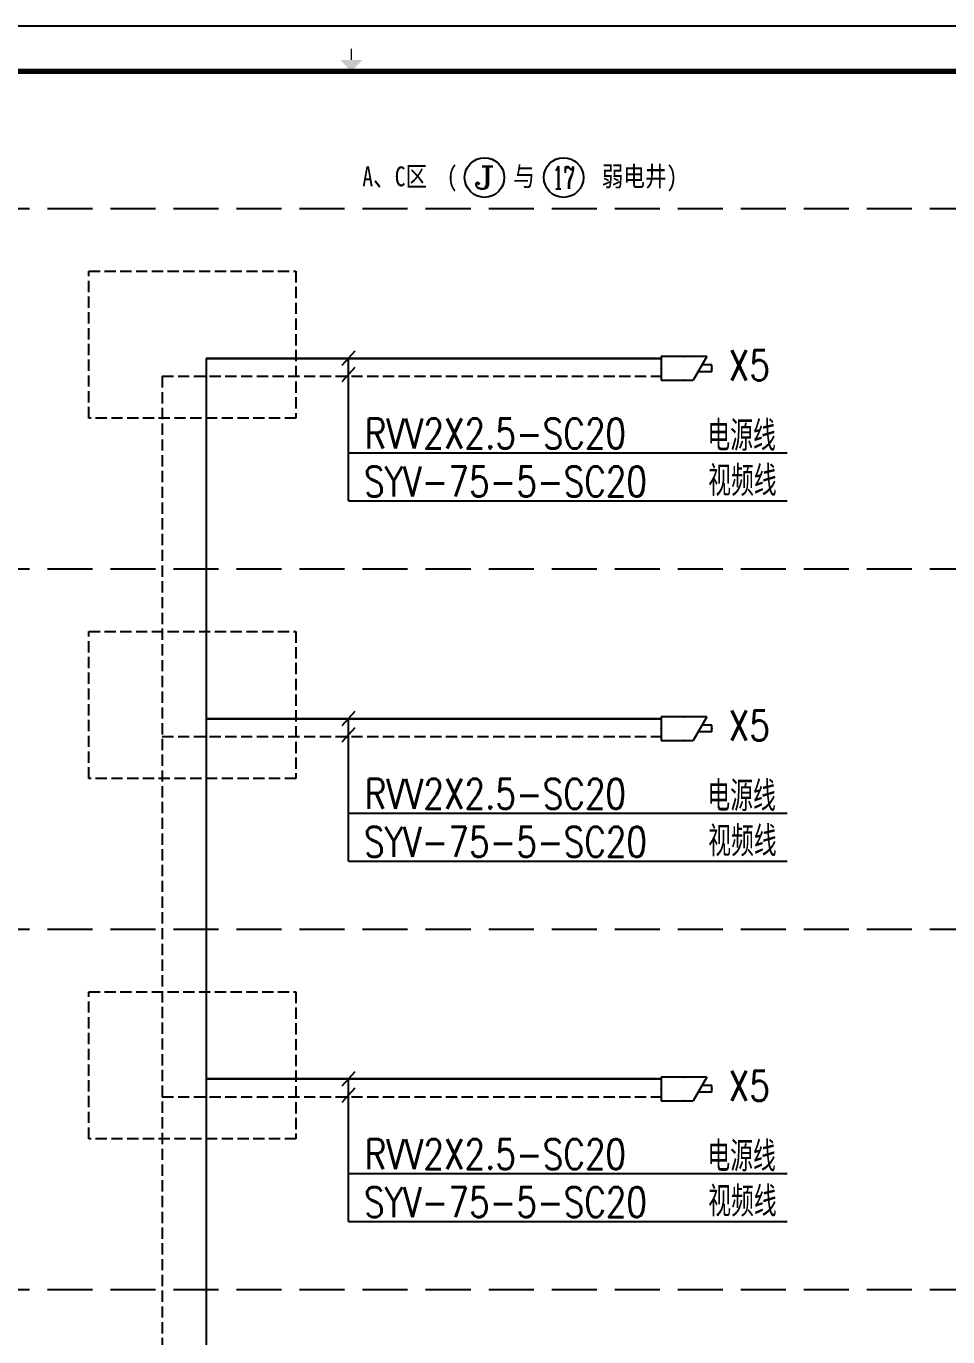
# Model space of a CAD drawing. Extents: x 913510 to 997610, y -270398 to 254224.
# Drawn here: x 948337 to 968808, y 20944 to 50044 of the extents above; entities that cross this region are included whole.
import ezdxf
from ezdxf.enums import TextEntityAlignment as Align

# ---------------------------------------------------------------- set-up
doc = ezdxf.new("R2010")
doc.units = 0
doc.header["$LTSCALE"] = 1000
doc.header["$MEASUREMENT"] = 0
doc.linetypes.add('DASH', pattern=[0.35, 0.25, -0.1])
for name, color, linetype in [('AXIS', 3, 'Continuous'), ('AXIS_TEXT', 7, 'Continuous'), ('EQUIP-消防', 3, 'Continuous'), ('EQUIP-通讯', 3, 'Continuous'), ('WIRE-4', 6, 'Continuous'), ('图框', 139, 'Continuous'), ('电气-文字', 4, 'Continuous'), ('电气-设备标注', 4, 'Continuous'), ('线路', 6, 'Continuous')]:
    doc.layers.add(name, color=color, linetype=linetype)
doc.styles.add('_TCH_AXIS', font='COMPLEX', dxfattribs={"bigfont": 'GBCBIG'})
doc.styles.add('_TCH_LABEL', font='COMPLEX', dxfattribs={"bigfont": 'GBCBIG'})
doc.styles.add('COMPLEX', font='COMPLEX')
doc.styles.add('cyq', font='SIMPLEX.shx', dxfattribs={"width": 0.7, "height": 300, "bigfont": 'china3.shx'})
doc.styles.add('标题大', font='simhei.ttf')

# ---------------------------------------------------------------- blocks, each defined once
blk = doc.blocks.new('$equip$00001464')
for p, q in [((-0.75, -0.1), (-0.75, 0.1)), ((-0.75, 0.1), (-0.457, 0.1)), ((-0.6, 0.35), (0.75, 0.35)), ((-0.6, 0.35), (-0.2, -0.35)), ((0.75, 0.35), (0.75, -0.35)), ((-0.75, -0.1), (-0.343, -0.1)), ((0.75, -0.35), (-0.2, -0.35))]:
    blk.add_line(p, q)
for p in [(-0.75, 0), (0.075, 0.35), (0.75, 0), (0.075, -0.35)]:
    blk.add_point(p)
at = {"style": '_TCH_LABEL', "flags": 9}
blk.add_attdef('A', (0, 0), '', height=0.00002, dxfattribs=at)
blk = doc.blocks.new('_AXISO')
blk.add_circle((0, 0), 0.5)
at = {"layer": 'AXIS_TEXT', "style": 'COMPLEX', "width": 1.041667}
blk.add_attdef('A', text='', height=0.56, dxfattribs=at).set_placement((-0.25, -0.28), (0.25, -0.28), align=Align.FIT)
blk = doc.blocks.new('TJAD_TK_A1')
at = {"layer": '图框', "color": 0}
blk.add_line((1341.38, 950.45), (500.38, 950.45), dxfattribs=at)
at = {"layer": '图框', "color": 0, "const_width": 0.3}
blk.add_lwpolyline([(920.88, 942.95), (920.88, 945.45)], dxfattribs=at)
at = {"layer": '图框', "color": 0, "const_width": 1.2}
blk.add_lwpolyline([(1331.38, 940.45), (525.38, 940.45), (525.38, 366.45), (1331.38, 366.45)], close=True, dxfattribs=at)
at = {"layer": '图框', "color": 0}
blk.add_solid([(918.38, 942.95), (923.38, 942.95), (920.88, 940.45)], dxfattribs=at)

msp = doc.modelspace()

# ---------------------------------------------------------------- linework, layer by layer
at = {"layer": 'EQUIP-消防', "linetype": 'DASH', "elevation": 132}
for points in [[(949727, 44605), (954329, 44605), (954329, 41341), (949727, 41341)], [(949727, 36605), (954329, 36605), (954329, 33341), (949727, 33341)], [(949727, 28605), (954329, 28605), (954329, 25341), (949727, 25341)]]:
    msp.add_lwpolyline(points, close=True, dxfattribs=at)
at = {"layer": 'WIRE-4'}
for p, q in [((952336, 42668, 132), (952336, -6181, 132)), ((962442, 42668, -2299), (952336, 42668, 132)), ((952336, 42668, 132), (962442, 42668, 132)), ((962442, 34668, -2299), (952336, 34668, 132)), ((952336, 34668, 132), (962442, 34668, 132)), ((962442, 26668, -2299), (952336, 26668, 132)), ((952336, 26668, 132), (962442, 26668, 132))]:
    msp.add_line(p, q, dxfattribs=at)
at = {"layer": 'WIRE-4', "linetype": 'DASH'}
for p, q in [((951359, 42270, 132), (951359, -6181, 132)), ((951359, 42270, 132), (962442, 42270, 132)), ((951359, 34270, 132), (962442, 34270, 132)), ((951359, 26270, 132), (962442, 26270, 132))]:
    msp.add_line(p, q, dxfattribs=at)
at = {"layer": '电气-文字'}
for p, q in [((955638, 42826, 1769), (955347, 42510, 1769)), ((955493, 39506, 1769), (955493, 42668, 1769)), ((955638, 42463, 1769), (955347, 42147, 1769)), ((955493, 40570, 1769), (965241, 40570, 1769)), ((955493, 39506, 1769), (965241, 39506, 1769)), ((955638, 34826, 1769), (955347, 34510, 1769)), ((955493, 31506, 1769), (955493, 34668, 1769)), ((955638, 34463, 1769), (955347, 34147, 1769)), ((955493, 32570, 1769), (965241, 32570, 1769)), ((955493, 31506, 1769), (965241, 31506, 1769)), ((955638, 26826, 1769), (955347, 26510, 1769)), ((955493, 23506, 1769), (955493, 26668, 1769)), ((955638, 26463, 1769), (955347, 26147, 1769)), ((955493, 24570, 1769), (965241, 24570, 1769)), ((955493, 23506, 1769), (965241, 23506, 1769))]:
    msp.add_line(p, q, dxfattribs=at)
at = {"layer": '线路', "color": 0, "linetype": 'DASH', "ltscale": 4}
for p, q in [((987610, 45986, 132), (916010, 45986, 132)), ((987610, 37986, 132), (916010, 37986, 132)), ((987610, 29986, 132), (916010, 29986, 132)), ((987610, 21986, 132), (916010, 21986, 132))]:
    msp.add_line(p, q, dxfattribs=at)

# ---------------------------------------------------------------- block references
at = {"layer": 'AXIS'}
ref = msp.add_blockref('_AXISO', (958516, 46683, -264), dxfattribs=dict(at, xscale=880, yscale=880, zscale=880))
ref.add_attrib('A', 'J', dxfattribs={"layer": 'AXIS_TEXT', "height": 498, "style": '_TCH_AXIS', "width": 1.909091}).set_placement((958267, 46434, -264), (958765, 46434, -264), align=Align.FIT)
ref = msp.add_blockref('_AXISO', (960274, 46683, -264), dxfattribs=dict(at, xscale=880, yscale=880, zscale=880))
ref.add_attrib('A', '17', dxfattribs={"layer": 'AXIS_TEXT', "height": 497.8, "style": '_TCH_AXIS', "width": 0.724138}).set_placement((960025, 46434, -264), (960523, 46434, -264), align=Align.FIT)
at = {"layer": 'EQUIP-通讯', "xscale": -750, "yscale": 750, "zscale": 750}
for p in [(963004, 42448, -2299), (963004, 34448, -2299), (963004, 26448, -2299)]:
    msp.add_blockref('$equip$00001464', p, dxfattribs=at)
at = {"layer": '图框', "xscale": 100, "yscale": 100, "zscale": 100}
msp.add_blockref('TJAD_TK_A1', (863472, -45001), dxfattribs=at)

# ---------------------------------------------------------------- texts
at = {"layer": '电气-文字', "style": 'cyq', "width": 0.8}
for s, height, p in [('X5', 666.7, (963944, 42181, -2299)), ('RVV2X2.5-SC20', 666.67, (955856, 40667, 1769)), ('电源线', 666.7, (963467, 40615, -1471)), ('SYV-75-5-SC20', 666.67, (955841, 39602, 1769)), ('视频线', 666.7, (963486, 39614, -1471)), ('X5', 666.7, (963944, 34181, -2299)), ('RVV2X2.5-SC20', 666.67, (955856, 32667, 1769)), ('电源线', 666.7, (963467, 32615, -1471)), ('视频线', 666.7, (963486, 31614, -1471)), ('SYV-75-5-SC20', 666.67, (955841, 31602, 1769)), ('X5', 666.7, (963944, 26181, -2299)), ('RVV2X2.5-SC20', 666.67, (955856, 24667, 1769)), ('电源线', 666.7, (963467, 24615, -1471)), ('SYV-75-5-SC20', 666.67, (955841, 23602, 1769)), ('视频线', 666.7, (963486, 23614, -1471))]:
    msp.add_text(s, height=height, dxfattribs=at).set_placement(p)
at = {"layer": '电气-设备标注', "color": 4, "style": '标题大', "width": 0.8}
for s, p in [('A、C区', (956523, 46490, -264)), ('(', (957797, 46490, -264)), ('与', (959395, 46490, -264)), ('弱电井)', (961961, 46490, -264))]:
    msp.add_text(s, height=440, dxfattribs=at).set_placement(p, align=Align.CENTER)

doc.saveas('drawing.dxf')
